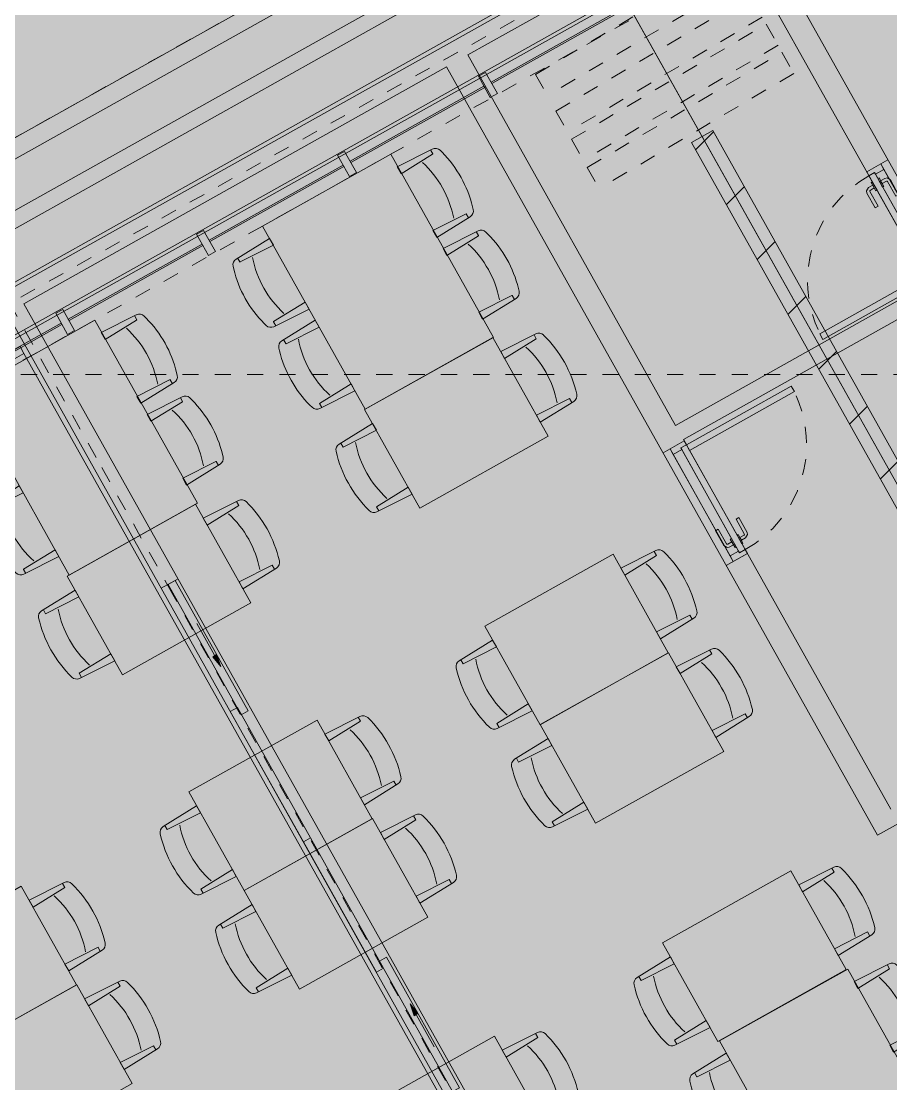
# Model space of a CAD drawing. Header units: metres. Extents: x -11.7 to 73.2, y 41.7 to 99.3.
# Drawn here: x 24.89 to 30.27, y 66.23 to 72.81 of the extents above; entities that cross this region are included whole.
import ezdxf

# ---------------------------------------------------------------- set-up
doc = ezdxf.new("R2010")
doc.units = ezdxf.units.M
for name, pattern in [('LineaDiscontinua-1_5mm', [0.003, 0.0015, -0.0015]), ('LíneaDeRejilla', [0.021, 0.012, -0.003, 0.003, -0.003]), ('Oculto', [0.006, 0.004, -0.002]), ('Overhead', [0.004, 0.0025, -0.0015])]:
    doc.linetypes.add(name, pattern=pattern)
for name, color, linetype, lineweight in [('A-BRND', 11, 'Continuous', 5), ('A-DETL-3', 151, 'Continuous', 5), ('A-DETL-GENF', 92, 'Continuous', 5), ('A-DETL-LNOC', 90, 'Oculto', 5), ('A-FLOR-PROY', 1, 'Overhead', 5), ('A-GLAZ-CURT', 52, 'Continuous', 9), ('A-GLAZ-CWMG', 51, 'Continuous', 13), ('A-MURO', 113, 'Continuous', 9), ('A-MURO-ACHU', 111, 'Continuous', 9), ('A-PISO', 51, 'Continuous', 9), ('A-PISO-ACHU', 8, 'Continuous', 9), ('A-PUER', 31, 'Continuous', 5), ('A-PUER-MARC', 31, 'Continuous', 5), ('A-VENT-CORT', 52, 'Continuous', 5), ('A-VENT-CORT-MARC', 51, 'Continuous', 5), ('A-WALL', 113, 'Continuous', 18), ('S-REJI', 1, 'Continuous', 5)]:
    doc.layers.add(name, color=color, linetype=linetype, lineweight=lineweight)

# ---------------------------------------------------------------- blocks, each defined once
blk = doc.blocks.new('Puerta-Batiente-HojaLisa - 800x2200-1180584-Nivel 1')
at = {"layer": 'A-PUER'}
for p, q in [((-0.332, 0.819), (-0.372, 0.819)), ((-0.372, 0.819), (-0.372, 0.075)), ((-0.332, 0.075), (-0.332, 0.819)), ((-0.372, 0.075), (-0.332, 0.075)), ((0.372, 0.075), (-0.372, 0.075)), ((-0.372, 0.075), (-0.372, 0.075)), ((-0.372, 0.075), (0.372, 0.075)), ((-0.372, 0.075), (-0.372, 0.035)), ((-0.372, 0.075), (-0.372, 0.035)), ((0.372, 0.075), (0.372, 0.075)), ((0.372, 0.035), (0.372, 0.075)), ((0.372, 0.075), (0.372, 0.035)), ((0.372, 0.035), (-0.372, 0.035)), ((-0.372, 0.035), (-0.372, 0.035)), ((-0.372, 0.035), (0.372, 0.035)), ((0.372, 0.035), (0.372, 0.035))]:
    blk.add_line(p, q, dxfattribs=at)
at = {"layer": 'A-PUER', "linetype": 'LineaDiscontinua-1_5mm'}
blk.add_arc((-0.372, 0.075), 0.744, 360, 86.9181, dxfattribs=at)
at = {"layer": 'A-PUER-MARC'}
for p, q in [((-0.4, -0.025), (-0.4, 0.075)), ((-0.4, 0.075), (-0.372, 0.075)), ((-0.4, -0.025), (-0.4, 0.075)), ((-0.4, 0.075), (-0.4, 0.075)), ((-0.4, 0.075), (0.4, 0.075)), ((-0.372, 0.075), (-0.372, 0.035)), ((0.372, 0.075), (-0.372, 0.075)), ((-0.372, 0.075), (-0.372, 0.075)), ((-0.372, 0.075), (-0.372, 0.035)), ((0.372, 0.075), (0.372, 0.075)), ((0.4, 0.075), (0.372, 0.075)), ((0.372, 0.075), (0.372, 0.035)), ((0.372, 0.035), (0.372, 0.075)), ((0.4, 0.075), (0.4, -0.025)), ((0.4, 0.075), (0.4, 0.075)), ((0.4, 0.075), (0.4, -0.025)), ((-0.372, 0.035), (-0.36, 0.035)), ((-0.372, 0.035), (-0.372, 0.035)), ((-0.372, 0.035), (0.372, 0.035)), ((-0.36, 0.035), (-0.36, -0.025)), ((-0.36, 0.035), (-0.36, -0.025)), ((0.36, 0.035), (-0.36, 0.035)), ((-0.36, 0.035), (-0.36, 0.035)), ((0.36, 0.035), (0.36, 0.035)), ((0.36, -0.025), (0.36, 0.035)), ((0.372, 0.035), (0.36, 0.035)), ((0.36, -0.025), (0.36, 0.035)), ((0.372, 0.035), (0.372, 0.035)), ((-0.36, -0.025), (-0.4, -0.025)), ((0.4, -0.025), (-0.4, -0.025)), ((-0.4, -0.025), (-0.4, -0.025)), ((-0.36, -0.025), (-0.36, -0.025)), ((-0.36, -0.025), (0.36, -0.025)), ((0.36, -0.025), (0.4, -0.025)), ((0.36, -0.025), (0.36, -0.025)), ((0.4, -0.025), (0.4, -0.025))]:
    blk.add_line(p, q, dxfattribs=at)
blk = doc.blocks.new('Manija-Horizontal-SinCerradura - 120-1041476-Nivel 1')
at = {"layer": 'A-PUER'}
for p, q in [((0.12, 0), (0.12, -0.008)), ((0.12, 0), (0.18, 0)), ((0.18, 0), (0.12, 0)), ((0.18, -0.008), (0.18, 0)), ((0.12, -0.008), (0.18, -0.008)), ((0.18, -0.008), (0.12, -0.008)), ((0.14, -0.008), (0.14, -0.038)), ((0.14, -0.008), (0.16, -0.008)), ((0.16, -0.008), (0.14, -0.008)), ((0.16, -0.038), (0.16, -0.008)), ((0.27, -0.043), (0.165, -0.043)), ((0.165, -0.063), (0.27, -0.063)), ((0.27, -0.063), (0.27, -0.043)), ((0.27, -0.043), (0.27, -0.063))]:
    blk.add_line(p, q, dxfattribs=at)
at = {"layer": 'A-PUER', "flags": 128}
for points in [[(0.14, -0.038), (0.1515, -0.059), (0.165, -0.063)], [(0.165, -0.043), (0.1608, -0.0407), (0.16, -0.038)]]:
    blk.add_lwpolyline(points, dxfattribs=at)
blk = doc.blocks.new('Manija-Horizontal-SinCerradura - 120-1041475-Nivel 1')
at = {"layer": 'A-PUER'}
for p, q in [((0.12, 0.008), (0.12, 0)), ((0.12, 0.008), (0.18, 0.008)), ((0.18, 0.008), (0.12, 0.008)), ((0.12, 0), (0.18, 0)), ((0.18, 0), (0.12, 0)), ((0.14, 0.038), (0.14, 0.008)), ((0.14, 0.008), (0.16, 0.008)), ((0.16, 0.008), (0.14, 0.008)), ((0.16, 0.008), (0.16, 0.038)), ((0.27, 0.063), (0.165, 0.063)), ((0.165, 0.043), (0.27, 0.043)), ((0.18, 0), (0.18, 0.008)), ((0.27, 0.063), (0.27, 0.043)), ((0.27, 0.043), (0.27, 0.063))]:
    blk.add_line(p, q, dxfattribs=at)
at = {"layer": 'A-PUER', "flags": 128}
for points in [[(0.165, 0.063), (0.144, 0.0515), (0.14, 0.038)], [(0.16, 0.038), (0.1623, 0.0422), (0.165, 0.043)]]:
    blk.add_lwpolyline(points, dxfattribs=at)
blk = doc.blocks.new('Top Rail Type - Top Rail_Internal_-1327149-Nivel 1')
at = {"layer": 'A-BRND'}
for p, q in [((18.283, 67.0992), (24.8787, 70.7978)), ((24.8787, 70.7978), (18.283, 67.0992)), ((24.8787, 70.7978), (24.9032, 70.7542)), ((24.9032, 70.7542), (24.8787, 70.7978)), ((24.8787, 70.7978), (24.8787, 70.7978)), ((24.9032, 70.7542), (18.3074, 67.0556)), ((24.9032, 70.7542), (18.3074, 67.0556)), ((24.9032, 70.7542), (24.9032, 70.7542)), ((18.283, 67.0992), (18.283, 67.0992)), ((18.283, 67.0992), (18.3074, 67.0556)), ((18.3074, 67.0556), (18.283, 67.0992)), ((18.3074, 67.0556), (18.3074, 67.0556))]:
    blk.add_line(p, q, dxfattribs=at)
blk = doc.blocks.new('muro inclinado1 - muro inclinado-1370344-Nivel 1')
at = {"layer": 'A-MURO'}
for p, q in [((43.6847, 82.6505), (-1.2355, 57.4707)), ((43.7413, 82.5495), (-1.1789, 57.3697)), ((-1.0431, 57.1276), (43.8771, 82.3073)), ((43.9247, 82.2223), (-0.9955, 57.0425))]:
    blk.add_line(p, q, dxfattribs=at)
blk = doc.blocks.new('M_Door-Double-Sliding - 1800 x 2100mm-1735726-Nivel 1')
at = {"layer": 'A-DETL-GENF'}
blk.add_hatch(color=256, dxfattribs=at).paths.add_polyline_path([(0.3741, 0.1151), (0.3741, 0.0881), (0.2976, 0.1016)], flags=0)
for p, q in [((0.3741, 0.1151), (0.2976, 0.1016)), ((0.6024, 0.1016), (0.2976, 0.1016)), ((0.2976, 0.1016), (0.3741, 0.0881)), ((0.3741, 0.0881), (0.3741, 0.1151))]:
    blk.add_line(p, q, dxfattribs=at)
at = {"layer": 'A-PUER', "lineweight": 9}
for p, q in [((0.025, 0.187), (-0.9, 0.187)), ((-0.9, 0.187), (-0.9, 0.137)), ((-0.9, 0.137), (0.025, 0.137)), ((0.9, 0.137), (-0.025, 0.137)), ((-0.025, 0.137), (-0.025, 0.087)), ((0.025, 0.137), (0.025, 0.187)), ((0.9, 0.087), (0.9, 0.137)), ((-0.025, 0.087), (0.9, 0.087))]:
    blk.add_line(p, q, dxfattribs=at)
blk = doc.blocks.new('M_Door-Double-Sliding - 1800 x 2100mm-1735796-Nivel 1')
at = {"layer": 'A-DETL-GENF'}
blk.add_hatch(color=256, dxfattribs=at).paths.add_polyline_path([(0.3741, -0.1151), (0.2976, -0.1016), (0.3741, -0.0881)], flags=0)
for p, q in [((0.2976, -0.1016), (0.3741, -0.0881)), ((0.6024, -0.1016), (0.2976, -0.1016)), ((0.3741, -0.1151), (0.2976, -0.1016)), ((0.3741, -0.0881), (0.3741, -0.1151))]:
    blk.add_line(p, q, dxfattribs=at)
at = {"layer": 'A-PUER', "lineweight": 9}
for p, q in [((-0.025, -0.087), (0.9, -0.087)), ((-0.025, -0.137), (-0.025, -0.087)), ((0.9, -0.087), (0.9, -0.137)), ((-0.9, -0.137), (0.025, -0.137)), ((-0.9, -0.187), (-0.9, -0.137)), ((0.025, -0.187), (-0.9, -0.187)), ((0.9, -0.137), (-0.025, -0.137)), ((0.025, -0.137), (0.025, -0.187))]:
    blk.add_line(p, q, dxfattribs=at)
blk = doc.blocks.new('Panel de sistema - Vidrio-10-1633758-Nivel 1')
at = {"layer": 'A-GLAZ-CURT'}
for p, q in [((0.475, 0.005), (-0.475, 0.005)), ((-0.475, 0.005), (-0.475, -0.005)), ((0.475, -0.005), (0.475, 0.005)), ((-0.475, -0.005), (0.475, -0.005))]:
    blk.add_line(p, q, dxfattribs=at)
at = {"layer": 'A-VENT-CORT'}
for p, q in [((-0.475, 0.005), (-0.475, 0.005)), ((0.475, 0.005), (0.475, 0.005)), ((-0.475, -0.005), (-0.475, -0.005)), ((0.475, -0.005), (0.475, -0.005))]:
    blk.add_line(p, q, dxfattribs=at)
blk = doc.blocks.new('Montante rectangular - 50x150-V8-Nivel 1')
at = {"layer": 'A-GLAZ-CWMG'}
for p, q in [((-0.025, 0.075), (0.025, 0.075)), ((-0.025, -0.075), (-0.025, 0.075)), ((0.025, 0.075), (0.025, -0.075)), ((0.025, -0.075), (-0.025, -0.075))]:
    blk.add_line(p, q, dxfattribs=at)
at = {"layer": 'A-VENT-CORT-MARC'}
for p, q in [((-0.025, 0.075), (-0.025, 0.075)), ((0.025, 0.075), (0.025, 0.075)), ((-0.025, -0.075), (-0.025, -0.075)), ((0.025, -0.075), (0.025, -0.075))]:
    blk.add_line(p, q, dxfattribs=at)
blk = doc.blocks.new('MesadeComedor 4p Parametrica-Planta - Mesa de Comedor de 4 Puestos-1696959-Nivel 1')
at = {"layer": 'A-DETL-GENF'}
for p, q in [((-0.5704, 0.7376), (-0.5874, 0.7325)), ((-0.1673, 0.7325), (-0.1844, 0.7376)), ((0.0096, 0.7376), (-0.0074, 0.7325)), ((0.4127, 0.7325), (0.3956, 0.7376)), ((-0.6173, 0.6944), (-0.628, 0.4514)), ((-0.615, 0.6819), (-0.59, 0.6819)), ((-0.589, 0.6809), (-0.5788, 0.4514)), ((-0.1657, 0.6809), (-0.1759, 0.4514)), ((-0.1358, 0.6819), (-0.1647, 0.6819)), ((-0.1267, 0.4514), (-0.1375, 0.6944)), ((-0.0373, 0.6944), (-0.048, 0.4514)), ((-0.035, 0.6819), (-0.01, 0.6819)), ((-0.009, 0.6809), (0.0012, 0.4514)), ((0.4143, 0.6809), (0.4041, 0.4514)), ((0.4442, 0.6819), (0.4153, 0.6819)), ((0.4533, 0.4514), (0.4425, 0.6944)), ((-0.715, -0.455), (-0.715, 0.455)), ((0.585, 0.455), (-0.715, 0.455)), ((0.585, 0.455), (-0.715, 0.455)), ((-0.715, 0.455), (-0.715, -0.455)), ((-0.628, 0.4514), (-0.5788, 0.4514)), ((-0.1759, 0.4514), (-0.1267, 0.4514)), ((-0.048, 0.4514), (0.0012, 0.4514)), ((0.4041, 0.4514), (0.4533, 0.4514)), ((0.585, 0.455), (0.585, -0.455)), ((0.585, -0.455), (0.585, 0.455)), ((0.585, -0.455), (0.585, 0.455)), ((0.585, -0.455), (-0.715, -0.455)), ((-0.715, -0.455), (0.585, -0.455)), ((-0.628, -0.455), (-0.6173, -0.6981)), ((-0.628, -0.455), (-0.5788, -0.455)), ((-0.589, -0.6846), (-0.5788, -0.455)), ((-0.1657, -0.6846), (-0.1759, -0.455)), ((-0.1759, -0.455), (-0.1267, -0.455)), ((-0.1375, -0.6981), (-0.1267, -0.455)), ((-0.048, -0.455), (-0.0373, -0.6981)), ((-0.048, -0.455), (0.0012, -0.455)), ((-0.009, -0.6846), (0.0012, -0.455)), ((0.4143, -0.6846), (0.4041, -0.455)), ((0.4041, -0.455), (0.4533, -0.455)), ((0.4425, -0.6981), (0.4533, -0.455)), ((-0.615, -0.6856), (-0.59, -0.6856)), ((-0.1358, -0.6856), (-0.1647, -0.6856)), ((-0.035, -0.6856), (-0.01, -0.6856)), ((0.4442, -0.6856), (0.4153, -0.6856)), ((-0.5874, -0.7362), (-0.5704, -0.7412)), ((-0.1844, -0.7412), (-0.1673, -0.7362)), ((-0.0074, -0.7362), (0.0096, -0.7412)), ((0.3956, -0.7412), (0.4127, -0.7362))]:
    blk.add_line(p, q, dxfattribs=at)
for centre, radius, start, end in [((-0.5756, 0.6926), 0.0417, 106.41992, 177.45961), ((-0.3774, 0.0428), 0.7211, 74.47479, 105.52521), ((-0.1791, 0.6926), 0.0417, 2.54039, 73.58008), ((0.0044, 0.6926), 0.0417, 106.41992, 177.45961), ((0.2026, 0.0428), 0.7211, 74.47479, 105.52521), ((0.4009, 0.6926), 0.0417, 2.54039, 73.58008), ((-0.59, 0.6809), 0.00104, 2.54039, 90), ((-0.1647, 0.6809), 0.00104, 90, 177.45961), ((-0.01, 0.6809), 0.00104, 2.54039, 90), ((0.4153, 0.6809), 0.00104, 90, 177.45961), ((-0.3773, 0.0059), 0.6267, 71.58125, 108.41875), ((0.2027, 0.0059), 0.6267, 71.58125, 108.41875), ((-0.3773, -0.0095), 0.6267, 251.58125, 288.41875), ((0.2027, -0.0095), 0.6267, 251.58125, 288.41875), ((-0.5756, -0.6962), 0.0417, 182.54039, 253.58008), ((-0.59, -0.6845), 0.00104, 270, 357.45961), ((-0.1791, -0.6962), 0.0417, 286.41992, 357.45961), ((-0.1647, -0.6845), 0.00104, 182.54039, 270), ((0.0044, -0.6962), 0.0417, 182.54039, 253.58008), ((-0.01, -0.6845), 0.00104, 270, 357.45961), ((0.4009, -0.6962), 0.0417, 286.41992, 357.45961), ((0.4153, -0.6845), 0.00104, 182.54039, 270), ((-0.3774, -0.0464), 0.7211, 254.47479, 285.52521), ((0.2026, -0.0464), 0.7211, 254.47479, 285.52521)]:
    blk.add_arc(centre, radius, start, end, dxfattribs=at)
blk = doc.blocks.new('MesadeComedor 2p Parametrica-Planta - Mesa de Comedor Pequeña de 2 Puestos-1692873-Nivel 1')
at = {"layer": 'A-DETL-GENF'}
for p, q in [((-0.6157, 0.455), (-0.6049, 0.6981)), ((-0.6054, 0.6856), (-0.5767, 0.6856)), ((-0.5767, 0.6856), (-0.5665, 0.455)), ((-0.1635, 0.455), (-0.1533, 0.6848)), ((-0.1533, 0.6848), (-0.1245, 0.6848)), ((-0.1251, 0.6981), (-0.1143, 0.455)), ((-0.015, 0.455), (-0.715, 0.455)), ((-0.715, 0.455), (-0.715, -0.455)), ((-0.715, 0.455), (-0.015, 0.455)), ((-0.715, -0.455), (-0.715, 0.455)), ((-0.5665, 0.455), (-0.6157, 0.455)), ((-0.1143, 0.455), (-0.1635, 0.455)), ((-0.015, -0.455), (-0.015, 0.455)), ((-0.015, 0.455), (-0.015, -0.455)), ((-0.715, -0.455), (-0.015, -0.455)), ((-0.015, -0.455), (-0.715, -0.455)), ((-0.5665, -0.455), (-0.6157, -0.455)), ((-0.6157, -0.455), (-0.6049, -0.6981)), ((-0.5767, -0.6856), (-0.5665, -0.455)), ((-0.1143, -0.455), (-0.1635, -0.455)), ((-0.1635, -0.455), (-0.1533, -0.6848)), ((-0.1251, -0.6981), (-0.1143, -0.455)), ((-0.6054, -0.6856), (-0.5767, -0.6856)), ((-0.1533, -0.6848), (-0.1245, -0.6848))]:
    blk.add_line(p, q, dxfattribs=at)
for centre, radius, start, end in [((-0.5633, 0.6962), 0.0417, 106.41992, 177.45961), ((-0.365, 0.0234), 0.7431, 73.58008, 106.41992), ((-0.1667, 0.6962), 0.0417, 2.54039, 73.58008), ((-0.3649, 0.0095), 0.6267, 71.58125, 108.41875), ((-0.3649, -0.0095), 0.6267, 251.58125, 288.41875), ((-0.5633, -0.6962), 0.0417, 182.54039, 253.58008), ((-0.1667, -0.6962), 0.0417, 286.41992, 357.45961), ((-0.365, -0.0234), 0.7431, 253.58008, 286.41992)]:
    blk.add_arc(centre, radius, start, end, dxfattribs=at)

msp = doc.modelspace()

# ---------------------------------------------------------------- hatches: boundary and pattern name
at = {"layer": 'A-DETL-GENF'}
for points in [[(40.5479, 74.1411), (41.1384, 73.0877), (38.6096, 71.662), (39.2698, 70.4842), (32.2199, 66.5324), (28.6234, 72.9484), (38.271, 78.3563), (39.4642, 76.2277), (36.7357, 74.6982), (37.8847, 72.6483)], [(19.0044, 59.1246), (15.3912, 65.5706), (28.6066, 72.9784), (32.2199, 66.5324)]]:
    msp.add_hatch(color=7, dxfattribs=at).paths.add_polyline_path(points, flags=0)
at = {"layer": 'A-MURO-ACHU', "lineweight": 5}
h = msp.add_hatch(dxfattribs=at)
h.set_pattern_fill('FP_1', color=256, style=0, pattern_type=2)
h.set_pattern_definition([(45, (0, 0), (-0.265165, 0.265165), [])])
h.paths.add_polyline_path([(31.7279, 67.5635), (31.5971, 67.4901), (29.0348, 72.061), (29.1657, 72.1343)], flags=0)
at = {"layer": 'A-PISO-ACHU', "lineweight": 5}
h = msp.add_hatch(color=256, dxfattribs=at)
edge = h.paths.add_edge_path(flags=0)
edge.add_line((-11.7445, 67.4776), (-11.7445, 68.9916))
edge.add_line((-11.7445, 68.9916), (20.6801, 87.2404))
edge.add_line((20.6801, 87.2404), (42.7634, 99.3209))
edge.add_line((42.7634, 99.3209), (49.0143, 99.3209))
edge.add_line((49.0143, 99.3209), (22.1357, 84.6171))
edge.add_line((22.1357, 84.6171), (-8.4217, 67.4192))
edge.add_arc((-9.9695, 75.3717), 8.1018, 263.70195, 281.01358, ccw=False)
edge.add_arc((-12.5327, 60.5221), 7, 76.16032, 83.5347)
h.paths.add_polyline_path([(73.1577, 99.3209), (73.1577, 41.6604)], flags=0)
edge = h.paths.add_edge_path(flags=0)
edge.add_line((69.8508, 99.3209), (73.1577, 99.3209))
edge.add_line((65.9158, 97.1683), (69.8508, 99.3209))
edge = h.paths.add_edge_path(flags=0)
edge.add_line((73.1577, 51.9042), (73.1577, 50.9085))
edge.add_line((73.1577, 50.9085), (67.4094, 50.9125))
edge.add_line((67.4094, 50.9125), (67.406, 45.89))
edge.add_arc((67.7688, 48.868), 3, 197.80909, 263.05317, ccw=False)
edge.add_line((64.9126, 47.9505), (64.9265, 52.0568))
edge.add_arc((67.3569, 51.8382), 2.4403, 138.46961, 174.86173, ccw=False)
edge.add_line((65.5301, 53.4562), (67.4123, 55.1462))
edge.add_line((67.4123, 55.1462), (67.4382, 93.14))
edge.add_line((67.4382, 93.14), (65.5663, 94.5105))
edge.add_arc((67.872, 96.4299), 3, 186.29702, 219.77582, ccw=False)
edge.add_line((64.8901, 96.1008), (64.8898, 96.1793))
edge.add_line((64.8898, 96.1793), (64.8841, 98.083))
edge.add_arc((67.8714, 97.808), 3, 152.38667, 174.74085, ccw=False)
edge.add_arc((100.8135, 69.2922), 46.4949, 139.77062, 139.96788, ccw=False)
edge.add_line((65.3163, 99.3209), (73.1577, 99.3209))
edge.add_line((65.9178, 96.1564), (65.9158, 97.1683))
edge.add_arc((67.9002, 96.4214), 2, 187.61416, 217.58475)
edge.add_line((66.3153, 95.2015), (68.4157, 93.6638))
edge.add_line((68.4157, 93.6638), (68.4316, 51.911))
edge.add_line((68.4316, 51.911), (73.1577, 51.9042))
h.paths.add_polyline_path([(20.1051, 57.7169), (26.6837, 61.3986), (27.9973, 59.0622), (49.2365, 71.0357), (49.2365, 57.7169)], flags=0)
edge = h.paths.add_edge_path(flags=0)
edge.add_line((-5.7118, 46.0009), (54.4615, 46.0009))
edge.add_line((54.4615, 46.0009), (54.4615, 90.9023))
edge.add_line((54.4615, 90.9023), (26.9878, 75.8729))
edge.add_line((26.9878, 75.8729), (-6.3365, 57.1178))
edge.add_arc((5.0702, 53.3169), 12.0233, 127.35032, 161.5712, ccw=False)
edge.add_line((-2.2242, 62.8747), (25.5322, 78.4962))
edge.add_line((25.5322, 78.4962), (55.4126, 94.8421))
edge.add_arc((56.8058, 92.0337), 3.135, 2.60802, 116.38523, ccw=False)
edge.add_line((59.9376, 92.1763), (59.9338, 86.617))
edge.add_line((59.9338, 86.617), (57.4314, 79.6617))
edge.add_line((57.4314, 79.6617), (57.4109, 49.6328))
edge.add_line((57.4109, 49.6328), (57.4076, 44.7668))
edge.add_arc((59.4076, 44.7654), 2, 179.96092, 218.80926)
edge.add_line((57.8491, 43.512), (59.3383, 41.6604))
edge.add_line((59.3383, 41.6604), (54.9031, 41.6604))
edge.add_line((54.9031, 41.6604), (54.9045, 42.4666))
edge.add_line((54.9045, 42.4666), (49.9037, 42.473))
edge.add_line((49.9037, 42.473), (49.9031, 41.6604))
edge.add_line((49.9031, 41.6604), (40.8603, 41.6604))
edge.add_line((40.8603, 41.6604), (40.8489, 42.4259))
edge.add_line((40.8489, 42.4259), (19.6691, 42.4259))
edge.add_line((19.6691, 42.4259), (19.6628, 41.6604))
edge.add_line((19.6628, 41.6604), (-5.714, 41.6604))
edge.add_line((-5.714, 41.6604), (-5.7118, 46.0009))
h = msp.add_hatch(color=256, dxfattribs=at)
h.paths.add_polyline_path([(73.1577, 99.3209), (73.1577, 41.6604)], flags=0)
edge = h.paths.add_edge_path(flags=0)
edge.add_line((49.0166, 99.3209), (73.1577, 99.3209))
edge.add_line((65.2926, 99.3209), (73.1577, 99.3209))
edge.add_arc((100.8053, 69.3106), 46.4949, 139.80025, 140.00696)
edge.add_arc((67.8438, 97.8039), 3, 152.42575, 174.77992)
edge.add_line((64.8562, 98.0768), (64.8617, 96.6002))
edge.add_line((64.8617, 96.6002), (59.4653, 93.6433))
edge.add_arc((56.7821, 92.022), 3.135, 31.14184, 116.42431)
edge.add_line((55.387, 94.8295), (25.5178, 78.4632))
edge.add_line((25.5178, 78.4632), (-2.228, 62.8228))
edge.add_arc((5.0729, 53.27), 12.0233, 127.3894, 158.5358)
edge.add_arc((-12.5349, 60.4631), 7, 276.48335, 336.479, ccw=False)
edge.add_line((-11.7445, 53.5079), (-11.7445, 67.4184))
edge.add_arc((-12.5349, 60.4631), 7, 76.1994, 83.51665, ccw=False)
edge.add_arc((-9.9818, 75.3145), 8.1018, 263.74102, 281.05266)
edge.add_line((-8.4286, 67.3631), (22.1171, 84.5818))
edge.add_line((22.1171, 84.5818), (49.0166, 99.3209))
h = msp.add_hatch(color=256, dxfattribs=at)
h.paths.add_polyline_path([(1.8887, 47.4669), (10.9851, 47.4669), (10.9851, 48.2669), (54.4615, 48.2669), (54.4615, 46.0009), (-0.7267, 46.0009)], flags=0)
h.paths.add_polyline_path([(54.4815, 90.8752), (54.4823, 87.4505), (-5.4665, 53.8634), (-1.8591, 47.4247), (-4.3698, 46.0228), (-5.6848, 46.0236), (-5.7078, 57.4716), (26.9282, 75.8394)], flags=0)
h = msp.add_hatch(color=256, dxfattribs=at)
h.paths.add_polyline_path([(5.0183, 49.0163), (5.8026, 47.6169), (10.8351, 47.6169), (10.8351, 50.9017), (9.2102, 49.9908), (8.6236, 51.0372)], flags=0)
h.paths.add_polyline_path([(54.3115, 87.2328), (50.3494, 85.0119), (52.1097, 81.8716), (54.3115, 83.1058)], flags=0)
h.paths.add_polyline_path([(47.9626, 73.2955), (20.0811, 57.6669), (44.0865, 57.6669), (44.0865, 68.1681), (49.2212, 71.0628)], flags=0)
h.paths.add_polyline_path([(-5.4663, 53.8623), (-1.1005, 56.3095), (-1.628, 57.2507), (44.0772, 82.8706), (44.6048, 81.9293), (54.4615, 87.4544), (54.4615, 80.7558), (54.2865, 80.6577), (54.2865, 77.0956), (54.4615, 77.1942), (54.4615, 74.0419), (51.0616, 72.1303), (51.0616, 55.9169), (54.4615, 55.9169), (54.4615, 48.2669), (53.7615, 48.2669), (53.7615, 47.4669), (12.1412, 47.4669), (12.1412, 48.2669), (10.9851, 48.2669), (10.9851, 47.4669), (1.8887, 47.4669), (2.2039, 47.6436), (1.3237, 49.2137), (-1.8602, 47.429)], flags=0)
h = msp.add_hatch(color=256, dxfattribs=at)
h.paths.add_polyline_path([(42.0615, 55.7669), (36.7162, 55.7669), (36.7162, 48.8519), (42.0615, 48.8519)], flags=0)
h.paths.add_polyline_path([(21.7835, 60.8543), (28.3799, 64.5519), (24.9032, 70.7542), (18.3074, 67.0556)], flags=0)
h.paths.add_polyline_path([(49.1615, 73.8961), (20.2087, 57.6669), (49.1615, 57.6669)], flags=0)
h.paths.add_polyline_path([(-5.4652, 53.8604), (-1.1055, 56.3078), (-1.6336, 57.2463), (-1.235, 57.4697), (-1.0431, 57.1276), (17.9155, 67.7547), (18.1041, 67.4184), (44.3273, 82.1177), (44.474, 81.856), (54.4615, 87.4544), (54.4615, 83.2306), (58.0015, 83.2306), (58.0015, 51.8919), (54.4615, 51.8919), (54.4615, 48.2669), (10.9851, 48.2669), (10.9851, 47.4669), (1.8887, 47.4669), (2.2257, 47.6558), (1.3454, 49.2261), (-1.8591, 47.4272)], flags=0)
msp.add_hatch(color=256, dxfattribs=at).paths.add_polyline_path([(18.2508, 67.1567), (24.8734, 70.869), (28.4663, 64.4594), (21.8436, 60.7471)], flags=0)

# ---------------------------------------------------------------- linework, layer by layer
at = {"layer": 'A-DETL-3'}
for p, q in [((28.6066, 72.9784), (15.3912, 65.5706)), ((32.2199, 66.5324), (28.6066, 72.9784)), ((28.6234, 72.9484), (32.2199, 66.5324))]:
    msp.add_line(p, q, dxfattribs=at)
at = {"layer": 'A-DETL-LNOC'}
for p, q in [((0.9956, 57.3149), (42.1693, 80.3945)), ((28.0696, 72.4827), (29.2745, 73.1956)), ((29.3471, 73.0644), (28.1424, 72.3516)), ((28.1955, 72.2559), (29.4004, 72.9688)), ((29.473, 72.8376), (28.2683, 72.1248)), ((28.2925, 72.0811), (29.4974, 72.794)), ((29.4974, 72.794), (29.5701, 72.6628)), ((29.5701, 72.6628), (28.3653, 71.95)), ((28.3896, 71.9063), (29.5945, 72.6192)), ((29.5945, 72.6192), (29.6671, 72.488)), ((29.6671, 72.488), (28.4624, 71.7752)), ((28.0696, 72.4827), (28.1424, 72.3516)), ((28.1955, 72.2559), (28.2683, 72.1248)), ((28.2925, 72.0811), (28.3653, 71.95)), ((28.3896, 71.9063), (28.4624, 71.7752))]:
    msp.add_line(p, q, dxfattribs=at)
at = {"layer": 'A-FLOR-PROY'}
msp.add_line((44.0772, 82.8706), (-1.628, 57.2507), dxfattribs=at)
at = {"layer": 'A-MURO'}
for p, q in [((29.7939, 73.9424), (24.7389, 71.1089)), ((32.0177, 68.7993), (29.351, 73.5566)), ((29.2202, 73.4833), (27.6501, 72.6031)), ((30.5105, 71.1815), (29.2202, 73.4833)), ((27.6501, 72.6031), (28.9354, 70.3101)), ((27.5192, 72.5298), (24.9023, 71.0629)), ((27.5192, 72.5298), (27.5192, 72.5298)), ((27.5192, 72.5298), (30.1859, 67.7724)), ((30.2501, 71.9527), (30.1193, 71.8793)), ((28.9354, 70.3101), (30.5055, 71.1902)), ((28.4795, 64.4358), (24.7389, 71.1089)), ((28.9843, 70.2229), (30.5544, 71.103)), ((28.5109, 64.6253), (24.9023, 71.0629)), ((28.9892, 70.2141), (28.8584, 70.1408)), ((30.2678, 67.933), (28.9843, 70.2229)), ((29.2495, 69.4429), (29.3804, 69.5163)), ((25.8568, 69.36), (25.7522, 69.3013)), ((30.1859, 67.7724), (31.0582, 68.2614))]:
    msp.add_line(p, q, dxfattribs=at)
at = {"layer": 'A-PISO'}
for p, q in [((54.4823, 87.4505), (-5.4665, 53.8634)), ((-1.628, 57.2507), (44.0772, 82.8706)), ((18.1041, 67.4184), (44.3273, 82.1177)), ((24.9032, 70.7542), (18.3074, 67.0556)), ((28.3799, 64.5519), (24.9032, 70.7542))]:
    msp.add_line(p, q, dxfattribs=at)
at = {"layer": 'A-WALL'}
for p, q in [((29.1657, 72.1343), (29.0348, 72.061)), ((31.7279, 67.5635), (29.1657, 72.1343)), ((29.0348, 72.061), (31.5971, 67.4901))]:
    msp.add_line(p, q, dxfattribs=at)
at = {"layer": 'S-REJI', "linetype": 'LíneaDeRejilla'}
for p, q in [((49.9188, 85.1373), (-1.877, 56.1034)), ((25.3492, 70.1118), (22.2932, 75.5637)), ((50.3839, 70.6242), (6.7534, 70.6242)), ((25.8248, 69.2635), (25.3492, 70.1118)), ((28.8808, 63.8116), (25.8248, 69.2635))]:
    msp.add_line(p, q, dxfattribs=at)

# ---------------------------------------------------------------- block references
at = {"layer": 'A-BRND'}
msp.add_blockref('Top Rail Type - Top Rail_Internal_-1327149-Nivel 1', (0, 0), dxfattribs=at)
at = {"layer": 'A-DETL-GENF'}
for name, p, rotation in [('MesadeComedor 4p Parametrica-Planta - Mesa de Comedor de 4 Puestos-1696959-Nivel 1', (27.1265, 71.1422), 299.2725903057579), ('MesadeComedor 4p Parametrica-Planta - Mesa de Comedor de 4 Puestos-1696959-Nivel 1', (25.2946, 70.1154), 299.2725903057579), ('MesadeComedor 2p Parametrica-Planta - Mesa de Comedor Pequeña de 2 Puestos-1692873-Nivel 1', (27.7579, 70.0077), 299.2725903057571), ('MesadeComedor 2p Parametrica-Planta - Mesa de Comedor Pequeña de 2 Puestos-1692873-Nivel 1', (25.9173, 68.976), 299.2725903057571), ('MesadeComedor 2p Parametrica-Planta - Mesa de Comedor Pequeña de 2 Puestos-1692873-Nivel 1', (28.5015, 68.6663), 299.2725903057571), ('MesadeComedor 2p Parametrica-Planta - Mesa de Comedor Pequeña de 2 Puestos-1692873-Nivel 1', (28.8448, 68.0563), 299.2725903057571), ('MesadeComedor 2p Parametrica-Planta - Mesa de Comedor Pequeña de 2 Puestos-1692873-Nivel 1', (26.6696, 67.6395), 299.2725903057571), ('MesadeComedor 2p Parametrica-Planta - Mesa de Comedor Pequeña de 2 Puestos-1692873-Nivel 1', (27.013, 67.0295), 299.2725903057571), ('MesadeComedor 2p Parametrica-Planta - Mesa de Comedor Pequeña de 2 Puestos-1692873-Nivel 1', (29.6022, 66.7051), 299.2725903057571), ('MesadeComedor 2p Parametrica-Planta - Mesa de Comedor Pequeña de 2 Puestos-1692873-Nivel 1', (24.8391, 66.6103), 299.2725903057571), ('MesadeComedor 4p Parametrica-Planta - Mesa de Comedor de 4 Puestos-1696959-Nivel 1', (29.954, 66.0979), 299.2725903057579), ('MesadeComedor 2p Parametrica-Planta - Mesa de Comedor Pequeña de 2 Puestos-1692873-Nivel 1', (25.1824, 66.0003), 299.2725903057571), ('MesadeComedor 2p Parametrica-Planta - Mesa de Comedor Pequeña de 2 Puestos-1692873-Nivel 1', (27.7679, 65.6828), 299.2725903057571)]:
    msp.add_blockref(name, p, dxfattribs=dict(at, rotation=rotation))
at = {"layer": 'A-MURO'}
msp.add_blockref('muro inclinado1 - muro inclinado-1370344-Nivel 1', (0, 0), dxfattribs=at)
at = {"layer": 'A-PUER'}
for name, p, rotation in [('Puerta-Batiente-HojaLisa - 800x2200-1180584-Nivel 1', (30.3803, 71.5671), 119.2725903057571), ('Manija-Horizontal-SinCerradura - 120-1041475-Nivel 1', (30.1297, 71.9425), 299.2725903057571), ('Manija-Horizontal-SinCerradura - 120-1041476-Nivel 1', (30.0948, 71.9229), 299.2725903057573), ('Puerta-Batiente-HojaLisa - 800x2200-1180584-Nivel 1', (29.1194, 69.8285), 299.2725903057571), ('Manija-Horizontal-SinCerradura - 120-1041476-Nivel 1', (29.4048, 69.4726), 119.2725903057573), ('Manija-Horizontal-SinCerradura - 120-1041475-Nivel 1', (29.3699, 69.4531), 119.2725903057571), ('M_Door-Double-Sliding - 1800 x 2100mm-1735726-Nivel 1', (26.3554, 68.6077), 119.2725903057571), ('M_Door-Double-Sliding - 1800 x 2100mm-1735796-Nivel 1', (27.2355, 67.0375), 299.2725903057571)]:
    msp.add_blockref(name, p, dxfattribs=dict(at, rotation=rotation))
at = {"layer": 'A-VENT-CORT', "rotation": 29.28185002116671}
for p in [(28.2106, 72.6623), (27.3383, 72.1732), (26.4661, 71.6841), (25.5939, 71.1949), (24.7217, 70.7058)]:
    msp.add_blockref('Panel de sistema - Vidrio-10-1633758-Nivel 1', p, dxfattribs=at)
at = {"layer": 'A-VENT-CORT-MARC', "extrusion": (0, 0, -1), "rotation": 150.7181499788333}
for p in [(-27.7744, 72.4177), (-26.9022, 71.9286), (-26.03, 71.4395), (-25.1578, 70.9504)]:
    msp.add_blockref('Montante rectangular - 50x150-V8-Nivel 1', p, dxfattribs=at)

doc.saveas('drawing.dxf')
